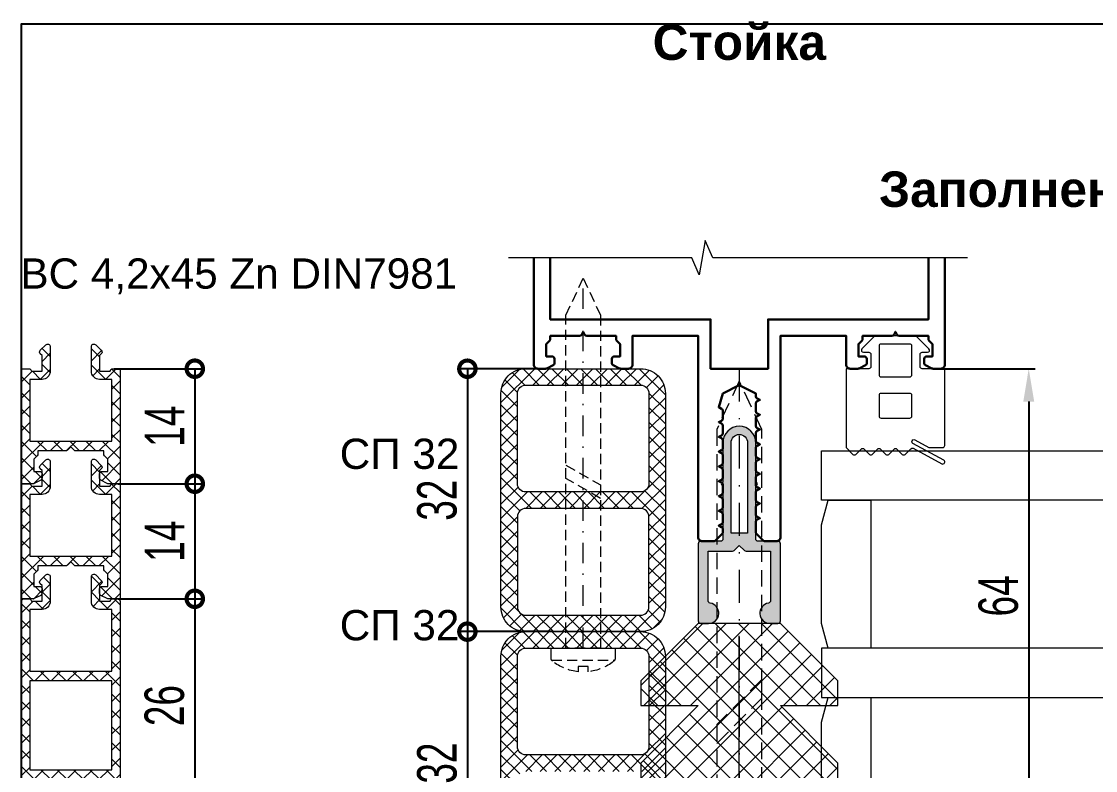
# Model space of a CAD drawing. Extents: x -37 to 8820, y -336 to 478.
# Drawn here: x 6320 to 6401.7, y 230.2 to 287.2 of the extents above; entities that cross this region are included whole.
import ezdxf

# ---------------------------------------------------------------- set-up
doc = ezdxf.new("R2010")
doc.units = 0
doc.header["$LTSCALE"] = 5
doc.linetypes.add('DASHDOT', pattern=[1, 0.5, -0.25, 0, -0.25])
doc.linetypes.add('HIDDEN', pattern=[0.375, 0.25, -0.125])
doc.layers.get('0').update_dxf_attribs({"linetype": 'CONTINUOUS', "lineweight": 30})
doc.layers.get('DEFPOINTS').update_dxf_attribs({"linetype": 'CONTINUOUS'})
for name, color, linetype, lineweight in [('1', 6, 'DASHDOT', 13), ('2', 3, 'HIDDEN', 13), ('Dimentions', 5, 'CONTINUOUS', 15), ('Glass', 5, 'CONTINUOUS', 20), ('Зигзаг', 1, 'CONTINUOUS', 15), ('Текстовый', 7, 'CONTINUOUS', 9), ('Уплотнители', 1, 'CONTINUOUS', 20), ('Штриховка', 1, 'CONTINUOUS', 5)]:
    doc.layers.add(name, color=color, linetype=linetype, lineweight=lineweight)
doc.layers.add('Скрытые', color=14, linetype='CONTINUOUS', plot=False)
doc.styles.add('3', font='RUSS.SHX', dxfattribs={"width": 0.7, "height": 3})
doc.styles.add('Каталожный', font='arial.ttf', dxfattribs={"height": 2.5})
doc.dimstyles.new('MX1_6', dxfattribs={"dimtxt": 3, "dimasz": 2.5, "dimexe": 0.5, "dimexo": 0, "dimgap": 0.8, "dimtad": 1, "dimlfac": 1.6, "dimdsep": 46, "dimtxsty": '3', "dimcen": 0, "dimclrd": 256, "dimclre": 256, "dimclrt": 256, "dimaunit": 1, "dimadec": 0, "dimazin": 0, "dimtfac": 1, "dimtmove": 0, "dimatfit": 1, "dimfxl": 1, "dimtvp": 1, "dimtolj": 1, "dimtzin": 0, "dimarcsym": 0})

# ---------------------------------------------------------------- blocks, each defined once
blk = doc.blocks.new('_DotSmall')
at = {"color": 0, "linetype": 'ByBlock', "const_width": 0.5}
blk.add_lwpolyline([(-0.0625, 0, 1), (0.0625, 0, 1)], format="xyb", close=True, dxfattribs=at)
blk = doc.blocks.new('*D143')
at = {"layer": 'DEFPOINTS', "color": 0, "linetype": 'Continuous', "transparency": 16777216}
for p in [(6360.202, 260.774), (6353.907, 240.777), (6360.297, 240.777)]:
    blk.add_point(p, dxfattribs=at)
at = {"layer": 'Dimentions', "linetype": 'Continuous', "lineweight": -2, "transparency": 16777216}
for p, q in [((6360.202, 260.774), (6353.407, 260.774)), ((6353.907, 260.774), (6353.907, 240.777)), ((6360.297, 240.777), (6353.407, 240.777))]:
    blk.add_line(p, q, dxfattribs=at)
at = {"layer": 'Dimentions', "linetype": 'Continuous', "lineweight": -2, "transparency": 16777216, "xscale": 2.5, "yscale": 2.5, "zscale": 2.5}
for p, rotation in [((6353.907, 260.774), 90), ((6353.907, 240.777), 270)]:
    blk.add_blockref('_DotSmall', p, dxfattribs=dict(at, rotation=rotation))
at = {"layer": 'Dimentions', "linetype": 'Continuous', "transparency": 16777216, "insert": (6351.607, 250.776), "char_height": 3, "attachment_point": 5, "rotation": 90, "style": '3'}
blk.add_mtext('\\A1;32', dxfattribs=at)
blk = doc.blocks.new('*D1030')
at = {"layer": 'DEFPOINTS', "color": 0, "transparency": 16777216}
for p in [(6389.609, 260.777), (6392.626, 220.777), (6396.595, 220.777)]:
    blk.add_point(p, dxfattribs=at)
at = {"layer": 'Dimentions', "lineweight": -2, "transparency": 16777216}
for p, q in [((6389.609, 260.777), (6397.095, 260.777)), ((6396.595, 258.277), (6396.595, 223.277)), ((6392.626, 220.777), (6397.095, 220.777))]:
    blk.add_line(p, q, dxfattribs=at)
at = {"layer": 'Dimentions', "transparency": 16777216}
for points in [[(6396.179, 258.277), (6397.012, 258.277), (6396.595, 260.777)], [(6396.179, 223.277), (6397.012, 223.277), (6396.595, 220.777)]]:
    blk.add_solid(points, dxfattribs=at)
at = {"layer": 'Dimentions', "transparency": 16777216, "insert": (6394.295, 243.496), "char_height": 3, "attachment_point": 5, "rotation": 90, "style": '3'}
blk.add_mtext('\\A1;64', dxfattribs=at)
blk = doc.blocks.new('*D1152')
at = {"layer": 'DEFPOINTS', "color": 0, "linetype": 'Continuous', "transparency": 16777216}
for p in [(6360.202, 240.777), (6353.907, 220.78), (6360.297, 220.78)]:
    blk.add_point(p, dxfattribs=at)
at = {"layer": 'Dimentions', "linetype": 'Continuous', "lineweight": -2, "transparency": 16777216}
for p, q in [((6360.202, 240.777), (6353.407, 240.777)), ((6353.907, 240.777), (6353.907, 220.78)), ((6360.297, 220.78), (6353.407, 220.78))]:
    blk.add_line(p, q, dxfattribs=at)
at = {"layer": 'Dimentions', "linetype": 'Continuous', "lineweight": -2, "transparency": 16777216, "xscale": 2.5, "yscale": 2.5, "zscale": 2.5}
for p, rotation in [((6353.907, 240.777), 90), ((6353.907, 220.78), 270)]:
    blk.add_blockref('_DotSmall', p, dxfattribs=dict(at, rotation=rotation))
at = {"layer": 'Dimentions', "linetype": 'Continuous', "transparency": 16777216, "insert": (6351.607, 230.778), "char_height": 3, "attachment_point": 5, "rotation": 90, "style": '3'}
blk.add_mtext('\\A1;32', dxfattribs=at)
blk = doc.blocks.new('*U61')
at = {"layer": '1'}
blk.add_line((0, 0), (0, -45), dxfattribs=at)
at = {"layer": '2'}
blk.add_line((-3.84, 1.45), (3.84, 1.45), dxfattribs=at)
blk.add_lwpolyline([(-0.6, 2.87, 0.143497), (-3.71, 1.61, 0.228881), (-3.9, 1.21), (-3.9, 0), (3.9, 0), (3.9, 1.21, 0.228881), (3.71, 1.61, 0.143497), (0.6, 2.87), (0.6, 2.24), (-0.6, 2.24)], format="xyb", close=True, dxfattribs=at)
for points in [[(-2.1, 0), (-2.1, -40.5), (0, -45), (2.1, -40.5), (2.1, 0)], [(2.1, -18.22), (-2.1, -20.65), (-2.1, -22.28), (2.1, -19.85)]]:
    blk.add_lwpolyline(points, close=True, dxfattribs=at)
blk = doc.blocks.new('*D223')
at = {"layer": 'DEFPOINTS', "color": 0, "linetype": 'Continuous', "transparency": 16777216}
for p in [(6327.052, 260.777), (6327.344, 252.027), (6333.18, 252.027)]:
    blk.add_point(p, dxfattribs=at)
at = {"layer": 'Dimentions', "linetype": 'Continuous', "lineweight": -2, "transparency": 16777216}
for p, q in [((6327.052, 260.777), (6333.68, 260.777)), ((6333.18, 260.777), (6333.18, 252.027)), ((6327.344, 252.027), (6333.68, 252.027))]:
    blk.add_line(p, q, dxfattribs=at)
at = {"layer": 'Dimentions', "linetype": 'Continuous', "lineweight": -2, "transparency": 16777216, "xscale": 2.5, "yscale": 2.5, "zscale": 2.5}
for p, rotation in [((6333.18, 260.777), 90), ((6333.18, 252.027), 270)]:
    blk.add_blockref('_DotSmall', p, dxfattribs=dict(at, rotation=rotation))
at = {"layer": 'Dimentions', "linetype": 'Continuous', "transparency": 16777216, "insert": (6330.88, 256.402), "char_height": 3, "attachment_point": 5, "rotation": 90, "style": '3'}
blk.add_mtext('\\A1;14', dxfattribs=at)
blk = doc.blocks.new('*D224')
at = {"layer": 'DEFPOINTS', "color": 0, "linetype": 'Continuous', "transparency": 16777216}
for p in [(6327.344, 252.027), (6327.344, 243.277), (6333.18, 243.277)]:
    blk.add_point(p, dxfattribs=at)
at = {"layer": 'Dimentions', "linetype": 'Continuous', "lineweight": -2, "transparency": 16777216}
for p, q in [((6327.344, 252.027), (6333.68, 252.027)), ((6333.18, 252.027), (6333.18, 243.277)), ((6327.344, 243.277), (6333.68, 243.277))]:
    blk.add_line(p, q, dxfattribs=at)
at = {"layer": 'Dimentions', "linetype": 'Continuous', "lineweight": -2, "transparency": 16777216, "xscale": 2.5, "yscale": 2.5, "zscale": 2.5}
for p, rotation in [((6333.18, 252.027), 90), ((6333.18, 243.277), 270)]:
    blk.add_blockref('_DotSmall', p, dxfattribs=dict(at, rotation=rotation))
at = {"layer": 'Dimentions', "linetype": 'Continuous', "transparency": 16777216, "insert": (6330.88, 247.652), "char_height": 3, "attachment_point": 5, "rotation": 90, "style": '3'}
blk.add_mtext('\\A1;14', dxfattribs=at)
blk = doc.blocks.new('*D225')
at = {"layer": 'DEFPOINTS', "color": 0, "linetype": 'Continuous', "transparency": 16777216}
for p in [(6327.344, 243.277), (6326.985, 227.027), (6333.18, 227.027)]:
    blk.add_point(p, dxfattribs=at)
at = {"layer": 'Dimentions', "linetype": 'Continuous', "lineweight": -2, "transparency": 16777216}
for p, q in [((6327.344, 243.277), (6333.68, 243.277)), ((6333.18, 243.277), (6333.18, 227.027)), ((6326.985, 227.027), (6333.68, 227.027))]:
    blk.add_line(p, q, dxfattribs=at)
at = {"layer": 'Dimentions', "linetype": 'Continuous', "lineweight": -2, "transparency": 16777216, "xscale": 2.5, "yscale": 2.5, "zscale": 2.5}
for p, rotation in [((6333.18, 243.277), 90), ((6333.18, 227.027), 270)]:
    blk.add_blockref('_DotSmall', p, dxfattribs=dict(at, rotation=rotation))
at = {"layer": 'Dimentions', "linetype": 'Continuous', "transparency": 16777216, "insert": (6330.88, 235.152), "char_height": 3, "attachment_point": 5, "rotation": 90, "style": '3'}
blk.add_mtext('\\A1;26', dxfattribs=at)

msp = doc.modelspace()

# ---------------------------------------------------------------- hatches: boundary and pattern name
at = {"layer": 'Штриховка', "lineweight": 5}
h = msp.add_hatch(dxfattribs=at)
h.set_pattern_fill('ANSI37', color=256, scale=7, style=0)
h.set_pattern_definition([(45, (8717.1208, 7392.562), (-0.61871843, 0.61871843), []), (135, (8717.1208, 7392.562), (-0.61871843, -0.61871843), [])])
edge = h.paths.add_edge_path()
edge.add_line((6323.75, 254.8396), (6323.4924, 254.582))
edge.add_arc((6323.3598, 254.7146), 0.1875, 270, 315, ccw=False)
edge.add_line((6323.3598, 254.5271), (6321.25, 254.5271))
edge.add_line((6321.25, 254.5271), (6321.25, 254.2922))
edge.add_arc((6321.0625, 254.2922), 0.1875, -45, 0, ccw=False)
edge.add_line((6321.1951, 254.1596), (6320.9375, 253.9021))
edge.add_line((6320.9375, 253.9021), (6320.9375, 252.9646))
edge.add_line((6320.9375, 252.9646), (6321.375, 252.9646))
edge.add_arc((6321.375, 252.7771), 0.1875, 0, 90, ccw=False)
edge.add_line((6321.5625, 252.7771), (6321.5625, 252.4554))
edge.add_arc((6321.375, 252.4554), 0.1875, 296.565051, 360, ccw=False)
edge.add_line((6321.4589, 252.2877), (6320.9771, 252.0469))
edge.add_arc((6320.8932, 252.2146), 0.1875, 270, 296.565051, ccw=False)
edge.add_line((6320.8932, 252.0271), (6320, 252.0271))
edge.add_line((6320, 252.0271), (6320, 260.7771))
edge.add_line((6320, 260.7771), (6320.5625, 260.7771))
edge.add_arc((6320.5625, 260.5896), 0.1875, 0, 90, ccw=False)
edge.add_line((6320.75, 260.5896), (6321.5625, 260.5896))
edge.add_line((6321.5625, 260.5896), (6321.5625, 261.7771))
edge.add_line((6321.5625, 261.7771), (6321.4299, 261.9096))
edge.add_arc((6321.5625, 262.0422), 0.1875, 135, 225, ccw=False)
edge.add_line((6321.4299, 262.1748), (6321.8491, 262.594))
edge.add_arc((6321.9893, 262.4538), 0.1982, 0, 135, ccw=False)
edge.add_line((6322.1875, 262.4538), (6322.1875, 260.5896))
edge.add_arc((6321.5625, 260.5896), 0.625, -90, 0, ccw=False)
edge.add_line((6321.5625, 259.9646), (6320.625, 259.9646))
edge.add_line((6320.625, 259.9646), (6320.625, 255.2771))
edge.add_line((6320.625, 255.2771), (6326.875, 255.2771))
edge.add_line((6326.875, 255.2771), (6326.875, 259.9646))
edge.add_line((6326.875, 259.9646), (6325.9375, 259.9646))
edge.add_arc((6325.9375, 260.5896), 0.625, 180, 270, ccw=False)
edge.add_line((6325.3125, 260.5896), (6325.3125, 262.4538))
edge.add_arc((6325.5107, 262.4538), 0.1982, 45, 180, ccw=False)
edge.add_line((6325.6509, 262.594), (6326.0701, 262.1748))
edge.add_arc((6325.9375, 262.0422), 0.1875, -45, 45, ccw=False)
edge.add_line((6326.0701, 261.9096), (6325.9375, 261.7771))
edge.add_line((6325.9375, 261.7771), (6325.9375, 260.5896))
edge.add_line((6325.9375, 260.5896), (6326.75, 260.5896))
edge.add_arc((6326.9375, 260.5896), 0.1875, 90, 180, ccw=False)
edge.add_line((6326.9375, 260.7771), (6327.5, 260.7771))
edge.add_line((6327.5, 260.7771), (6327.5, 252.0271))
edge.add_line((6327.5, 252.0271), (6326.6068, 252.0271))
edge.add_arc((6326.6068, 252.2146), 0.1875, 243.434949, 270, ccw=False)
edge.add_line((6326.5229, 252.0469), (6326.0411, 252.2877))
edge.add_arc((6326.125, 252.4554), 0.1875, 180, 243.434949, ccw=False)
edge.add_line((6325.9375, 252.4554), (6325.9375, 252.7771))
edge.add_arc((6326.125, 252.7771), 0.1875, 90, 180, ccw=False)
edge.add_line((6326.125, 252.9646), (6326.5625, 252.9646))
edge.add_line((6326.5625, 252.9646), (6326.5625, 253.9021))
edge.add_line((6326.5625, 253.9021), (6326.3049, 254.1596))
edge.add_arc((6326.4375, 254.2922), 0.1875, 180, 225, ccw=False)
edge.add_line((6326.25, 254.2922), (6326.25, 254.5271))
edge.add_line((6326.25, 254.5271), (6324.1402, 254.5271))
edge.add_arc((6324.1402, 254.7146), 0.1875, 225, 270, ccw=False)
edge.add_line((6324.0076, 254.582), (6323.75, 254.8396))
at = {"layer": 'Штриховка'}
h = msp.add_hatch(dxfattribs=at)
h.set_pattern_fill('NET', color=256, scale=6.25, angle=135, style=0)
h.set_pattern_definition([(135, (3951.652, -3614.9499), (-0.55242717, -0.55242717), []), (225, (3951.652, -3614.9499), (0.55242717, -0.55242717), [])])
edge = h.paths.add_edge_path()
edge.add_line((6356.4615, 242.6521), (6356.4615, 258.9021))
edge.add_arc((6358.3365, 258.9021), 1.875, 90, 180, ccw=False)
edge.add_line((6358.3365, 260.7771), (6367.0865, 260.7771))
edge.add_arc((6367.0865, 258.9021), 1.875, 0, 90, ccw=False)
edge.add_line((6368.9615, 258.9021), (6368.9615, 242.6521))
edge.add_arc((6367.0865, 242.6521), 1.875, 270, 360, ccw=False)
edge.add_line((6367.0865, 240.7771), (6358.3365, 240.7771))
edge.add_arc((6358.3365, 242.6521), 1.875, 180, 270, ccw=False)
edge = h.paths.add_edge_path(flags=16)
edge.add_line((6358.3365, 242.0271), (6367.0865, 242.0271))
edge.add_arc((6367.0865, 242.6521), 0.625, 270, 360)
edge.add_line((6367.7115, 242.6521), (6367.7115, 249.5271))
edge.add_arc((6367.0865, 249.5271), 0.625, 360, 450)
edge.add_line((6367.0865, 250.1521), (6358.3365, 250.1521))
edge.add_arc((6358.3365, 249.5271), 0.625, 90, 180)
edge.add_line((6357.7115, 249.5271), (6357.7115, 242.6521))
edge.add_arc((6358.3365, 242.6521), 0.625, 180, 270)
edge = h.paths.add_edge_path(flags=16)
edge.add_line((6357.7115, 252.0271), (6357.7115, 258.9021))
edge.add_arc((6358.3365, 258.9021), 0.625, 90, 180, ccw=False)
edge.add_line((6358.3365, 259.5271), (6367.0865, 259.5271))
edge.add_arc((6367.0865, 258.9021), 0.625, 0, 90, ccw=False)
edge.add_line((6367.7115, 258.9021), (6367.7115, 252.0271))
edge.add_arc((6367.0865, 252.0271), 0.625, 270, 360, ccw=False)
edge.add_line((6367.0865, 251.4021), (6358.3365, 251.4021))
edge.add_arc((6358.3365, 252.0271), 0.625, 180, 270, ccw=False)
h = msp.add_hatch(color=256, dxfattribs=at)
edge = h.paths.add_edge_path(flags=16)
edge.add_line((6373.9615, 248.2771), (6373.9615, 255.1521))
edge.add_arc((6374.5865, 255.1521), 0.625, 0, 180, ccw=False)
edge.add_line((6375.2115, 255.1521), (6375.2115, 248.2771))
edge.add_line((6375.2115, 248.2771), (6373.9615, 248.2771))
edge = h.paths.add_edge_path()
edge.add_arc((6376.9303, 242.1833), 0.7813, 99.281799, 270)
edge.add_line((6376.9303, 241.4021), (6377.524, 241.4021))
edge.add_arc((6377.524, 241.5896), 0.1875, 270, 360)
edge.add_line((6377.7115, 241.5896), (6377.7115, 247.4646))
edge.add_arc((6377.524, 247.4646), 0.1875, 0, 90)
edge.add_line((6377.524, 247.6521), (6376.024, 247.6521))
edge.add_arc((6376.024, 247.8396), 0.1875, 180, 270, ccw=False)
edge.add_line((6375.8365, 247.8396), (6375.8365, 251.9021))
edge.add_arc((6375.8365, 252.0271), 0.125, 270, 450)
edge.add_line((6375.8365, 252.1521), (6375.8365, 255.1521))
edge.add_arc((6374.5865, 255.1521), 1.25, 0, 180)
edge.add_line((6373.3365, 255.1521), (6373.3365, 252.1521))
edge.add_arc((6373.3365, 252.0271), 0.125, 90, 270)
edge.add_line((6373.3365, 251.9021), (6373.3365, 247.8396))
edge.add_arc((6373.149, 247.8396), 0.1875, 270, 360, ccw=False)
edge.add_line((6373.149, 247.6521), (6371.649, 247.6521))
edge.add_arc((6371.649, 247.4646), 0.1875, 90, 180)
edge.add_line((6371.4615, 247.4646), (6371.4615, 241.5896))
edge.add_arc((6371.649, 241.5896), 0.1875, 180, 270)
edge.add_line((6371.649, 241.4021), (6372.2428, 241.4021))
edge.add_arc((6372.2428, 242.1833), 0.7812, 270, 440.718201)
edge.add_arc((6372.399, 243.1394), 0.1875, 180, 260.718201, ccw=False)
edge.add_line((6372.2115, 243.1394), (6372.2115, 246.9021))
edge.add_line((6372.2115, 246.9021), (6374.0714, 246.9021))
edge.add_arc((6374.0714, 247.0896), 0.1875, 270, 315)
edge.add_line((6374.204, 246.957), (6374.5865, 247.3396))
edge.add_line((6374.5865, 247.3396), (6374.9691, 246.957))
edge.add_arc((6375.1017, 247.0896), 0.1875, 225, 270)
edge.add_line((6375.1017, 246.9021), (6376.9615, 246.9021))
edge.add_line((6376.9615, 246.9021), (6376.9615, 243.1394))
edge.add_arc((6376.774, 243.1394), 0.1875, 279.281799, 360, ccw=False)
at = {"layer": 'Штриховка', "lineweight": 5}
h = msp.add_hatch(dxfattribs=at)
h.set_pattern_fill('ANSI37', color=256, scale=7, style=0)
h.set_pattern_definition([(45, (8717.1208, 7383.812), (-0.61871843, 0.61871843), []), (135, (8717.1208, 7383.812), (-0.61871843, -0.61871843), [])])
edge = h.paths.add_edge_path()
edge.add_line((6323.75, 246.0896), (6323.4924, 245.832))
edge.add_arc((6323.3598, 245.9646), 0.1875, 270, 315, ccw=False)
edge.add_line((6323.3598, 245.7771), (6321.25, 245.7771))
edge.add_line((6321.25, 245.7771), (6321.25, 245.5422))
edge.add_arc((6321.0625, 245.5422), 0.1875, -45, 0, ccw=False)
edge.add_line((6321.1951, 245.4096), (6320.9375, 245.1521))
edge.add_line((6320.9375, 245.1521), (6320.9375, 244.2146))
edge.add_line((6320.9375, 244.2146), (6321.375, 244.2146))
edge.add_arc((6321.375, 244.0271), 0.1875, 0, 90, ccw=False)
edge.add_line((6321.5625, 244.0271), (6321.5625, 243.7054))
edge.add_arc((6321.375, 243.7054), 0.1875, 296.565051, 360, ccw=False)
edge.add_line((6321.4589, 243.5377), (6320.9771, 243.2969))
edge.add_arc((6320.8932, 243.4646), 0.1875, 270, 296.565051, ccw=False)
edge.add_line((6320.8932, 243.2771), (6320, 243.2771))
edge.add_line((6320, 243.2771), (6320, 252.0271))
edge.add_line((6320, 252.0271), (6320.5625, 252.0271))
edge.add_arc((6320.5625, 251.8396), 0.1875, 0, 90, ccw=False)
edge.add_line((6320.75, 251.8396), (6321.5625, 251.8396))
edge.add_line((6321.5625, 251.8396), (6321.5625, 253.0271))
edge.add_line((6321.5625, 253.0271), (6321.4299, 253.1596))
edge.add_arc((6321.5625, 253.2922), 0.1875, 135, 225, ccw=False)
edge.add_line((6321.4299, 253.4248), (6321.8491, 253.844))
edge.add_arc((6321.9893, 253.7038), 0.1982, 0, 135, ccw=False)
edge.add_line((6322.1875, 253.7038), (6322.1875, 251.8396))
edge.add_arc((6321.5625, 251.8396), 0.625, -90, 0, ccw=False)
edge.add_line((6321.5625, 251.2146), (6320.625, 251.2146))
edge.add_line((6320.625, 251.2146), (6320.625, 246.5271))
edge.add_line((6320.625, 246.5271), (6326.875, 246.5271))
edge.add_line((6326.875, 246.5271), (6326.875, 251.2146))
edge.add_line((6326.875, 251.2146), (6325.9375, 251.2146))
edge.add_arc((6325.9375, 251.8396), 0.625, 180, 270, ccw=False)
edge.add_line((6325.3125, 251.8396), (6325.3125, 253.7038))
edge.add_arc((6325.5107, 253.7038), 0.1982, 45, 180, ccw=False)
edge.add_line((6325.6509, 253.844), (6326.0701, 253.4248))
edge.add_arc((6325.9375, 253.2922), 0.1875, -45, 45, ccw=False)
edge.add_line((6326.0701, 253.1596), (6325.9375, 253.0271))
edge.add_line((6325.9375, 253.0271), (6325.9375, 251.8396))
edge.add_line((6325.9375, 251.8396), (6326.75, 251.8396))
edge.add_arc((6326.9375, 251.8396), 0.1875, 90, 180, ccw=False)
edge.add_line((6326.9375, 252.0271), (6327.5, 252.0271))
edge.add_line((6327.5, 252.0271), (6327.5, 243.2771))
edge.add_line((6327.5, 243.2771), (6326.6068, 243.2771))
edge.add_arc((6326.6068, 243.4646), 0.1875, 243.434949, 270, ccw=False)
edge.add_line((6326.5229, 243.2969), (6326.0411, 243.5377))
edge.add_arc((6326.125, 243.7054), 0.1875, 180, 243.434949, ccw=False)
edge.add_line((6325.9375, 243.7054), (6325.9375, 244.0271))
edge.add_arc((6326.125, 244.0271), 0.1875, 90, 180, ccw=False)
edge.add_line((6326.125, 244.2146), (6326.5625, 244.2146))
edge.add_line((6326.5625, 244.2146), (6326.5625, 245.1521))
edge.add_line((6326.5625, 245.1521), (6326.3049, 245.4096))
edge.add_arc((6326.4375, 245.5422), 0.1875, 180, 225, ccw=False)
edge.add_line((6326.25, 245.5422), (6326.25, 245.7771))
edge.add_line((6326.25, 245.7771), (6324.1402, 245.7771))
edge.add_arc((6324.1402, 245.9646), 0.1875, 225, 270, ccw=False)
edge.add_line((6324.0076, 245.832), (6323.75, 246.0896))
h = msp.add_hatch(dxfattribs=at)
h.set_pattern_fill('ANSI37', color=256, scale=7, style=0)
h.set_pattern_definition([(45, (8694.3683, 7367.094), (-0.61871843, 0.61871843), []), (135, (8694.3683, 7367.094), (-0.61871843, -0.61871843), [])])
h.paths.add_polyline_path([(6326.875, 237.0271), (6320.625, 237.0271), (6320.625, 230.2771), (6326.875, 230.2771)], flags=16)
edge = h.paths.add_edge_path()
edge.add_line((6326.875, 237.7771), (6326.875, 242.4646))
edge.add_line((6326.875, 242.4646), (6325.9375, 242.4646))
edge.add_arc((6325.9375, 243.0896), 0.625, 180, 270, ccw=False)
edge.add_line((6325.3125, 243.0896), (6325.3125, 244.9538))
edge.add_arc((6325.5107, 244.9538), 0.1982, 45, 180, ccw=False)
edge.add_line((6325.6509, 245.094), (6326.0701, 244.6748))
edge.add_arc((6325.9375, 244.5422), 0.1875, -45, 45, ccw=False)
edge.add_line((6326.0701, 244.4096), (6325.9375, 244.2771))
edge.add_line((6325.9375, 244.2771), (6325.9375, 243.0896))
edge.add_line((6325.9375, 243.0896), (6326.75, 243.0896))
edge.add_arc((6326.9375, 243.0896), 0.1875, 90, 180, ccw=False)
edge.add_line((6326.9375, 243.2771), (6327.3125, 243.2771))
edge.add_arc((6327.3125, 243.0896), 0.1875, 0, 90, ccw=False)
edge.add_line((6327.5, 243.0896), (6327.5, 227.3396))
edge.add_arc((6327.1875, 227.3396), 0.3125, -90, 0, ccw=False)
edge.add_line((6327.1875, 227.0271), (6326.6068, 227.0271))
edge.add_arc((6326.6068, 227.2146), 0.1875, 243.434949, 270, ccw=False)
edge.add_line((6326.5229, 227.0469), (6326.0411, 227.2877))
edge.add_arc((6326.125, 227.4554), 0.1875, 180, 243.434949, ccw=False)
edge.add_line((6325.9375, 227.4554), (6325.9375, 227.7771))
edge.add_arc((6326.125, 227.7771), 0.1875, 90, 180, ccw=False)
edge.add_line((6326.125, 227.9646), (6326.5625, 227.9646))
edge.add_line((6326.5625, 227.9646), (6326.5625, 228.9021))
edge.add_line((6326.5625, 228.9021), (6326.3049, 229.1596))
edge.add_arc((6326.4375, 229.2922), 0.1875, 180, 225, ccw=False)
edge.add_line((6326.25, 229.2922), (6326.25, 229.5271))
edge.add_line((6326.25, 229.5271), (6324.1402, 229.5271))
edge.add_arc((6324.1402, 229.7146), 0.1875, 225, 270, ccw=False)
edge.add_line((6324.0076, 229.582), (6323.75, 229.8396))
edge.add_line((6323.75, 229.8396), (6323.4924, 229.582))
edge.add_arc((6323.3598, 229.7146), 0.1875, 270, 315, ccw=False)
edge.add_line((6323.3598, 229.5271), (6321.25, 229.5271))
edge.add_line((6321.25, 229.5271), (6321.25, 229.2922))
edge.add_arc((6321.0625, 229.2922), 0.1875, -45, 0, ccw=False)
edge.add_line((6321.1951, 229.1596), (6320.9375, 228.9021))
edge.add_line((6320.9375, 228.9021), (6320.9375, 227.9646))
edge.add_line((6320.9375, 227.9646), (6321.375, 227.9646))
edge.add_arc((6321.375, 227.7771), 0.1875, 0, 90, ccw=False)
edge.add_line((6321.5625, 227.7771), (6321.5625, 227.4554))
edge.add_arc((6321.375, 227.4554), 0.1875, -63.434949, 0, ccw=False)
edge.add_line((6321.4589, 227.2877), (6320.9771, 227.0469))
edge.add_arc((6320.8932, 227.2146), 0.1875, 270, 296.565051, ccw=False)
edge.add_line((6320.8932, 227.0271), (6320.3125, 227.0271))
edge.add_arc((6320.3125, 227.3396), 0.3125, 180, 270, ccw=False)
edge.add_line((6320, 227.3396), (6320, 243.0896))
edge.add_arc((6320.1875, 243.0896), 0.1875, 90, 180, ccw=False)
edge.add_line((6320.1875, 243.2771), (6320.5625, 243.2771))
edge.add_arc((6320.5625, 243.0896), 0.1875, 0, 90, ccw=False)
edge.add_line((6320.75, 243.0896), (6321.5625, 243.0896))
edge.add_line((6321.5625, 243.0896), (6321.5625, 244.2771))
edge.add_line((6321.5625, 244.2771), (6321.4299, 244.4096))
edge.add_arc((6321.5625, 244.5422), 0.1875, 135, 225, ccw=False)
edge.add_line((6321.4299, 244.6748), (6321.8491, 245.094))
edge.add_arc((6321.9893, 244.9538), 0.1982, 0, 135, ccw=False)
edge.add_line((6322.1875, 244.9538), (6322.1875, 243.0896))
edge.add_arc((6321.5625, 243.0896), 0.625, -90, 0, ccw=False)
edge.add_line((6321.5625, 242.4646), (6320.625, 242.4646))
edge.add_line((6320.625, 242.4646), (6320.625, 237.7771))
edge.add_line((6320.625, 237.7771), (6326.875, 237.7771))
h = msp.add_hatch(dxfattribs=at)
h.set_pattern_fill('NET', color=256, scale=10, angle=45, style=0)
h.set_pattern_definition([(45, (1298.7875, 2928.8777), (-0.88388348, 0.88388348), []), (135, (1298.7875, 2928.8777), (-0.88388348, -0.88388348), [])])
h.paths.add_polyline_path([(6376.4615, 216.4049), (6382.0865, 216.4049), (6382.0865, 218.2799), (6377.7115, 222.6549), (6382.0865, 222.6549), (6382.0865, 224.5299), (6377.7115, 228.9049), (6382.0865, 228.9049), (6382.0865, 230.7799), (6377.7115, 235.1549), (6382.0865, 235.1549), (6382.0865, 237.0299), (6377.7115, 241.4049), (6371.4615, 241.4049), (6367.0865, 237.0299), (6367.0865, 235.1549), (6371.4615, 235.1549), (6367.0865, 230.7799), (6367.0865, 228.9049), (6371.4615, 228.9049), (6367.0865, 224.5299), (6367.0865, 222.6549), (6371.4615, 222.6549), (6367.0865, 218.2799), (6367.0865, 216.4049), (6372.7115, 216.4049), (6374.5865, 218.2799)])
at = {"layer": 'Штриховка'}
h = msp.add_hatch(dxfattribs=at)
h.set_pattern_fill('NET', color=256, scale=6.25, angle=135, style=0)
h.set_pattern_definition([(135, (3951.652, -3634.9499), (-0.55242717, -0.55242717), []), (225, (3951.652, -3634.9499), (0.55242717, -0.55242717), [])])
edge = h.paths.add_edge_path()
edge.add_line((6356.4615, 222.6521), (6356.4615, 238.9021))
edge.add_arc((6358.3365, 238.9021), 1.875, 90, 180, ccw=False)
edge.add_line((6358.3365, 240.7771), (6367.0865, 240.7771))
edge.add_arc((6367.0865, 238.9021), 1.875, 0, 90, ccw=False)
edge.add_line((6368.9615, 238.9021), (6368.9615, 222.6521))
edge.add_arc((6367.0865, 222.6521), 1.875, 270, 360, ccw=False)
edge.add_line((6367.0865, 220.7771), (6358.3365, 220.7771))
edge.add_arc((6358.3365, 222.6521), 1.875, 180, 270, ccw=False)
edge = h.paths.add_edge_path(flags=16)
edge.add_line((6358.3365, 222.0271), (6367.0865, 222.0271))
edge.add_arc((6367.0865, 222.6521), 0.625, 270, 360)
edge.add_line((6367.7115, 222.6521), (6367.7115, 229.5271))
edge.add_arc((6367.0865, 229.5271), 0.625, 360, 450)
edge.add_line((6367.0865, 230.1521), (6358.3365, 230.1521))
edge.add_arc((6358.3365, 229.5271), 0.625, 90, 180)
edge.add_line((6357.7115, 229.5271), (6357.7115, 222.6521))
edge.add_arc((6358.3365, 222.6521), 0.625, 180, 270)
edge = h.paths.add_edge_path(flags=16)
edge.add_line((6357.7115, 232.0271), (6357.7115, 238.9021))
edge.add_arc((6358.3365, 238.9021), 0.625, 90, 180, ccw=False)
edge.add_line((6358.3365, 239.5271), (6367.0865, 239.5271))
edge.add_arc((6367.0865, 238.9021), 0.625, 0, 90, ccw=False)
edge.add_line((6367.7115, 238.9021), (6367.7115, 232.0271))
edge.add_arc((6367.0865, 232.0271), 0.625, 270, 360, ccw=False)
edge.add_line((6367.0865, 231.4021), (6358.3365, 231.4021))
edge.add_arc((6358.3365, 232.0271), 0.625, 180, 270, ccw=False)

# ---------------------------------------------------------------- linework, layer by layer
msp.add_lwpolyline([(6358.9615, 269.2042), (6358.9615, 261.0896, 0.4142136), (6359.274, 260.7771), (6359.8548, 260.7771, 0.1164338), (6359.9386, 260.7969), (6360.4204, 261.0377, 0.284079), (6360.524, 261.2054), (6360.524, 261.5271, 0.4142136), (6360.3365, 261.7146), (6359.899, 261.7146), (6359.899, 262.6521), (6360.1566, 262.9096, 0.1989124), (6360.2115, 263.0422), (6360.2115, 263.2771), (6362.4394, 263.2771, 0.284079), (6362.6071, 263.3807), (6362.7115, 263.5896), (6362.816, 263.3807, 0.284079), (6362.9837, 263.2771), (6365.2115, 263.2771), (6365.2115, 263.0422, 0.1989124), (6365.2665, 262.9096), (6365.524, 262.6521), (6365.524, 261.7146), (6365.0865, 261.7146, 0.4142136), (6364.899, 261.5271), (6364.899, 261.2054, 0.284079), (6365.0027, 261.0377), (6365.4845, 260.7969, 0.1164338), (6365.5683, 260.7771), (6366.149, 260.7771, 0.4142136), (6366.4615, 261.0896), (6366.4615, 263.2771), (6371.4615, 263.2771), (6371.4615, 247.9646, 0.4142136), (6371.774, 247.6521), (6372.6339, 247.6521, 0.1989124), (6372.7665, 247.707), (6373.2816, 248.2221, 0.1989124), (6373.3365, 248.3547), (6373.3365, 248.5674, 0.284079), (6373.2329, 248.7351), (6373.024, 248.8396), (6373.2329, 248.944, 0.284079), (6373.3365, 249.1117), (6373.3365, 249.6924, 0.284079), (6373.2329, 249.8601), (6373.024, 249.9646), (6373.2329, 250.069, 0.284079), (6373.3365, 250.2367), (6373.3365, 250.8174, 0.284079), (6373.2329, 250.9851), (6373.024, 251.0896), (6373.2329, 251.194, 0.284079), (6373.3365, 251.3617), (6373.3365, 251.9424, 0.284079), (6373.2329, 252.1101), (6373.024, 252.2146), (6373.2329, 252.319, 0.284079), (6373.3365, 252.4867), (6373.3365, 253.0674, 0.284079), (6373.2329, 253.2351), (6373.024, 253.3396), (6373.2329, 253.444, 0.284079), (6373.3365, 253.6117), (6373.3365, 254.1924, 0.284079), (6373.2329, 254.3601), (6373.024, 254.4646), (6373.2329, 254.569, 0.284079), (6373.3365, 254.7367), (6373.3365, 255.3174, 0.284079), (6373.2329, 255.4851), (6373.024, 255.5896), (6373.2329, 255.694, 0.284079), (6373.3365, 255.8617), (6373.3365, 256.4424, 0.284079), (6373.2329, 256.6101), (6373.024, 256.7146), (6373.2329, 256.819, 0.284079), (6373.3365, 256.9867), (6373.3365, 257.5674, 0.284079), (6373.2329, 257.7351), (6373.024, 257.8396), (6373.3365, 258.9021), (6374.5865, 259.5271), (6375.8365, 258.9021), (6375.8365, 258.6742, 0.284079), (6375.9402, 258.5065), (6376.149, 258.4021), (6375.9402, 258.2976, 0.284079), (6375.8365, 258.1299), (6375.8365, 257.5492, 0.284079), (6375.9402, 257.3815), (6376.149, 257.2771), (6375.9402, 257.1726, 0.284079), (6375.8365, 257.0049), (6375.8365, 256.4242, 0.284079), (6375.9402, 256.2565), (6376.149, 256.1521), (6375.9402, 256.0476, 0.284079), (6375.8365, 255.8799), (6375.8365, 255.2992, 0.284079), (6375.9402, 255.1315), (6376.149, 255.0271), (6375.9402, 254.9226, 0.284079), (6375.8365, 254.7549), (6375.8365, 254.1742, 0.284079), (6375.9402, 254.0065), (6376.149, 253.9021), (6375.9402, 253.7976, 0.284079), (6375.8365, 253.6299), (6375.8365, 253.0492, 0.284079), (6375.9402, 252.8815), (6376.149, 252.7771), (6375.9402, 252.6726, 0.284079), (6375.8365, 252.5049), (6375.8365, 251.9242, 0.284079), (6375.9402, 251.7565), (6376.149, 251.6521), (6375.9402, 251.5476, 0.284079), (6375.8365, 251.3799), (6375.8365, 250.7992, 0.284079), (6375.9402, 250.6315), (6376.149, 250.5271), (6375.9402, 250.4226, 0.284079), (6375.8365, 250.2549), (6375.8365, 249.6742, 0.284079), (6375.9402, 249.5065), (6376.149, 249.4021), (6375.9402, 249.2976, 0.284079), (6375.8365, 249.1299), (6375.8365, 248.3547, 0.1989124), (6375.8915, 248.2221), (6376.4066, 247.707, 0.1989124), (6376.5392, 247.6521), (6377.399, 247.6521, 0.4142136), (6377.7115, 247.9646), (6377.7115, 263.2771), (6382.7115, 263.2771), (6382.7115, 261.0896, 0.4142136), (6383.024, 260.7771), (6383.6048, 260.7771, 0.1164338), (6383.6886, 260.7969), (6384.1704, 261.0377, 0.284079), (6384.274, 261.2054), (6384.274, 261.5271, 0.4142136), (6384.0865, 261.7146), (6383.649, 261.7146), (6383.649, 262.6521), (6383.9066, 262.9096, 0.1989124), (6383.9615, 263.0422), (6383.9615, 263.2771), (6386.1894, 263.2771, 0.284079), (6386.3571, 263.3807), (6386.4615, 263.5896), (6386.566, 263.3807, 0.284079), (6386.7337, 263.2771), (6388.9615, 263.2771), (6388.9615, 263.0422, 0.1989124), (6389.0165, 262.9096), (6389.274, 262.6521), (6389.274, 261.7146), (6388.8365, 261.7146, 0.4142136), (6388.649, 261.5271), (6388.649, 261.2054, 0.284079), (6388.7527, 261.0377), (6389.2345, 260.7969, 0.1164338), (6389.3183, 260.7771), (6389.899, 260.7771, 0.4142136), (6390.2115, 261.0896), (6390.2115, 269.2042)], format="xyb")
msp.add_lwpolyline([(6360.2115, 269.2042), (6360.2115, 264.5271), (6372.399, 264.5271), (6372.399, 260.7771), (6376.774, 260.7771), (6376.774, 264.5271), (6388.9615, 264.5271), (6388.9615, 269.2042)])
at = {"layer": '1'}
msp.add_line((6374.5865, 260.7771), (6374.5865, 215.8422), dxfattribs=at)
at = {"layer": '2'}
for points in [[(6376.3053, 216.0896), (6376.3053, 256.1537), (6374.5865, 259.8396), (6372.8678, 256.1537), (6372.8678, 216.0896)], [(6372.8678, 232.2805), (6376.3053, 235.718), (6376.3053, 237.1503), (6372.8678, 233.7128)]]:
    msp.add_lwpolyline(points, close=True, dxfattribs=at)
at = {"layer": 'Glass'}
for points in [[(6422.0914, 250.7771), (6380.8365, 250.7771), (6380.8365, 254.5271), (6422.0914, 254.5271)], [(6381.339, 250.7771), (6384.5865, 250.7771), (6384.5865, 239.5271), (6381.339, 239.5271), (6380.8365, 241.4021), (6380.8365, 248.9021)], [(6422.0914, 239.5271), (6380.8365, 239.5271), (6380.8365, 235.7771), (6422.0914, 235.7771)], [(6381.339, 235.7771), (6384.5865, 235.7771), (6384.5865, 224.5271), (6381.339, 224.5271), (6380.8365, 226.4021), (6380.8365, 233.9021)]]:
    msp.add_lwpolyline(points, close=True, dxfattribs=at)
at = {"layer": 'Зигзаг'}
msp.add_lwpolyline([(6391.9344, 269.2042), (6372.5621, 269.2042), (6371.9812, 270.5221), (6371.5456, 267.9094), (6370.9631, 269.2042), (6357.0394, 269.2042)], dxfattribs=at)
at = {"layer": 'Скрытые', "linetype": 'Continuous'}
msp.add_lwpolyline([(6320, 10), (6320, 287), (6485, 287), (6485, 10)], close=True, dxfattribs=at)
at = {"layer": 'Уплотнители'}
msp.add_line((6374.5865, 218.2799), (6374.5865, 240.4674), dxfattribs=at)
for points in [[(6387.9423, 255.3629), (6388.9874, 254.796, 0.1249127), (6389.0619, 254.7771), (6390.0553, 254.7771, 0.4142136), (6390.2115, 254.9333), (6390.2115, 260.7771), (6388.4928, 260.7771, -0.4142136), (6388.3365, 260.9333), (6388.3365, 261.8708, -0.4142136), (6388.4928, 262.0271), (6388.899, 262.0271, 0.6685867), (6389.0094, 262.2939), (6388.0698, 263.2314, 0.1986192), (6387.9594, 263.2771), (6384.9637, 263.2771, 0.1986192), (6384.8533, 263.2314), (6383.9137, 262.2939, 0.6685867), (6384.024, 262.0271), (6384.4303, 262.0271, -0.4142136), (6384.5865, 261.8708), (6384.5865, 260.9333, -0.4142136), (6384.4303, 260.7771), (6382.7115, 260.7771), (6382.7115, 254.8418, 0.1989124), (6382.7573, 254.7313), (6383.2261, 254.2626, 0.4142136), (6383.447, 254.2626), (6383.8511, 254.6666, -0.4142136), (6384.072, 254.6666), (6384.4761, 254.2626, 0.4142136), (6384.697, 254.2626), (6385.1011, 254.6666, -0.4142136), (6385.322, 254.6666), (6385.7261, 254.2626, 0.4142136), (6385.947, 254.2626), (6386.3511, 254.6666, -0.4142136), (6386.572, 254.6666), (6386.9761, 254.2626, 0.4142136), (6387.197, 254.2626), (6387.6291, 254.6946, -0.3320761), (6387.8141, 254.7214), (6389.9808, 253.546, 1), (6390.1298, 253.8207), (6387.7933, 255.0882, -1)], [(6387.5553, 262.6521), (6385.3678, 262.6521, 0.4142136), (6385.2115, 262.4958), (6385.2115, 260.3083, 0.4142136), (6385.3678, 260.1521), (6387.5553, 260.1521, 0.4142136), (6387.7115, 260.3083), (6387.7115, 262.4958, 0.4142136)], [(6356.4615, 242.6521), (6356.4615, 258.9021, -0.4142136), (6358.3365, 260.7771), (6367.0865, 260.7771, -0.4142136), (6368.9615, 258.9021), (6368.9615, 242.6521, -0.4142136), (6367.0865, 240.7771), (6358.3365, 240.7771, -0.4142136)], [(6357.7115, 252.0271), (6357.7115, 258.9021, -0.4142136), (6358.3365, 259.5271), (6367.0865, 259.5271, -0.4142136), (6367.7115, 258.9021), (6367.7115, 252.0271, -0.4142136), (6367.0865, 251.4021), (6358.3365, 251.4021, -0.4142136)], [(6387.5553, 258.9021), (6385.3678, 258.9021, 0.4142136), (6385.2115, 258.7458), (6385.2115, 257.1833, 0.4142136), (6385.3678, 257.0271), (6387.5553, 257.0271, 0.4142136), (6387.7115, 257.1833), (6387.7115, 258.7458, 0.4142136)], [(6376.8043, 242.9543, 0.9221128), (6376.9303, 241.4021), (6377.524, 241.4021, 0.4142136), (6377.7115, 241.5896), (6377.7115, 247.4646, 0.4142136), (6377.524, 247.6521), (6376.024, 247.6521, -0.4142136), (6375.8365, 247.8396), (6375.8365, 251.9021, 1), (6375.8365, 252.1521), (6375.8365, 255.1521, 1), (6373.3365, 255.1521), (6373.3365, 252.1521, 1), (6373.3365, 251.9021), (6373.3365, 247.8396, -0.4142136), (6373.149, 247.6521), (6371.649, 247.6521, 0.4142136), (6371.4615, 247.4646), (6371.4615, 241.5896, 0.4142136), (6371.649, 241.4021), (6372.2428, 241.4021, 0.9221128), (6372.3688, 242.9543, -0.3675232), (6372.2115, 243.1394), (6372.2115, 246.9021), (6374.0714, 246.9021, 0.1989124), (6374.204, 246.957), (6374.5865, 247.3396), (6374.9691, 246.957, 0.1989124), (6375.1017, 246.9021), (6376.9615, 246.9021), (6376.9615, 243.1394, -0.3675232)], [(6373.9615, 248.2771), (6373.9615, 255.1521, -1), (6375.2115, 255.1521), (6375.2115, 248.2771)], [(6358.3365, 242.0271), (6367.0865, 242.0271, 0.4142136), (6367.7115, 242.6521), (6367.7115, 249.5271, 0.4142136), (6367.0865, 250.1521), (6358.3365, 250.1521, 0.4142136), (6357.7115, 249.5271), (6357.7115, 242.6521, 0.4142136)], [(6356.4615, 222.6521), (6356.4615, 238.9021, -0.4142136), (6358.3365, 240.7771), (6367.0865, 240.7771, -0.4142136), (6368.9615, 238.9021), (6368.9615, 222.6521, -0.4142136), (6367.0865, 220.7771), (6358.3365, 220.7771, -0.4142136)], [(6357.7115, 232.0271), (6357.7115, 238.9021, -0.4142136), (6358.3365, 239.5271), (6367.0865, 239.5271, -0.4142136), (6367.7115, 238.9021), (6367.7115, 232.0271, -0.4142136), (6367.0865, 231.4021), (6358.3365, 231.4021, -0.4142136)]]:
    msp.add_lwpolyline(points, format="xyb", close=True, dxfattribs=at)
for points in [[(6323.75, 254.8396), (6323.4924, 254.582, -0.1989124), (6323.3598, 254.5271), (6321.25, 254.5271), (6321.25, 254.2922, -0.1989124), (6321.1951, 254.1596), (6320.9375, 253.9021), (6320.9375, 252.9646), (6321.375, 252.9646, -0.4142136), (6321.5625, 252.7771), (6321.5625, 252.4554, -0.284079), (6321.4589, 252.2877), (6320.9771, 252.0469, -0.1164338), (6320.8932, 252.0271), (6320, 252.0271), (6320, 260.7771), (6320.5625, 260.7771, -0.4142136), (6320.75, 260.5896), (6321.5625, 260.5896), (6321.5625, 261.7771), (6321.4299, 261.9096, -0.4142136), (6321.4299, 262.1748), (6321.8491, 262.594, -0.6681786), (6322.1875, 262.4538), (6322.1875, 260.5896, -0.4142136), (6321.5625, 259.9646), (6320.625, 259.9646), (6320.625, 255.2771), (6326.875, 255.2771), (6326.875, 259.9646), (6325.9375, 259.9646, -0.4142136), (6325.3125, 260.5896), (6325.3125, 262.4538, -0.6681786), (6325.6509, 262.594), (6326.0701, 262.1748, -0.4142136), (6326.0701, 261.9096), (6325.9375, 261.7771), (6325.9375, 260.5896), (6326.75, 260.5896, -0.4142136), (6326.9375, 260.7771), (6327.5, 260.7771), (6327.5, 252.0271), (6326.6068, 252.0271, -0.1164338), (6326.5229, 252.0469), (6326.0411, 252.2877, -0.284079), (6325.9375, 252.4554), (6325.9375, 252.7771, -0.4142136), (6326.125, 252.9646), (6326.5625, 252.9646), (6326.5625, 253.9021), (6326.3049, 254.1596, -0.1989124), (6326.25, 254.2922), (6326.25, 254.5271), (6324.1402, 254.5271, -0.1989124), (6324.0076, 254.582), (6323.75, 254.8396)], [(6323.75, 246.0896), (6323.4924, 245.832, -0.1989124), (6323.3598, 245.7771), (6321.25, 245.7771), (6321.25, 245.5422, -0.1989124), (6321.1951, 245.4096), (6320.9375, 245.1521), (6320.9375, 244.2146), (6321.375, 244.2146, -0.4142136), (6321.5625, 244.0271), (6321.5625, 243.7054, -0.284079), (6321.4589, 243.5377), (6320.9771, 243.2969, -0.1164338), (6320.8932, 243.2771), (6320, 243.2771), (6320, 252.0271), (6320.5625, 252.0271, -0.4142136), (6320.75, 251.8396), (6321.5625, 251.8396), (6321.5625, 253.0271), (6321.4299, 253.1596, -0.4142136), (6321.4299, 253.4248), (6321.8491, 253.844, -0.6681786), (6322.1875, 253.7038), (6322.1875, 251.8396, -0.4142136), (6321.5625, 251.2146), (6320.625, 251.2146), (6320.625, 246.5271), (6326.875, 246.5271), (6326.875, 251.2146), (6325.9375, 251.2146, -0.4142136), (6325.3125, 251.8396), (6325.3125, 253.7038, -0.6681786), (6325.6509, 253.844), (6326.0701, 253.4248, -0.4142136), (6326.0701, 253.1596), (6325.9375, 253.0271), (6325.9375, 251.8396), (6326.75, 251.8396, -0.4142136), (6326.9375, 252.0271), (6327.5, 252.0271), (6327.5, 243.2771), (6326.6068, 243.2771, -0.1164338), (6326.5229, 243.2969), (6326.0411, 243.5377, -0.284079), (6325.9375, 243.7054), (6325.9375, 244.0271, -0.4142136), (6326.125, 244.2146), (6326.5625, 244.2146), (6326.5625, 245.1521), (6326.3049, 245.4096, -0.1989124), (6326.25, 245.5422), (6326.25, 245.7771), (6324.1402, 245.7771, -0.1989124), (6324.0076, 245.832), (6323.75, 246.0896)], [(6320, 227.3396), (6320, 243.0896, -0.4142136), (6320.1875, 243.2771), (6320.5625, 243.2771, -0.4142136), (6320.75, 243.0896), (6321.5625, 243.0896), (6321.5625, 244.2771), (6321.4299, 244.4096, -0.4142136), (6321.4299, 244.6748), (6321.8491, 245.094, -0.6681786), (6322.1875, 244.9538), (6322.1875, 243.0896, -0.4142136), (6321.5625, 242.4646), (6320.625, 242.4646), (6320.625, 237.7771), (6326.875, 237.7771), (6326.875, 242.4646), (6325.9375, 242.4646, -0.4142136), (6325.3125, 243.0896), (6325.3125, 244.9538, -0.6681786), (6325.6509, 245.094), (6326.0701, 244.6748, -0.4142136), (6326.0701, 244.4096), (6325.9375, 244.2771), (6325.9375, 243.0896), (6326.75, 243.0896, -0.4142136), (6326.9375, 243.2771), (6327.3125, 243.2771, -0.4142136), (6327.5, 243.0896), (6327.5, 227.3396, -0.4142136)]]:
    msp.add_lwpolyline(points, format="xyb", dxfattribs=at)
msp.add_lwpolyline([(6382.0865, 228.9049), (6382.0865, 230.7799), (6377.7115, 235.1549), (6382.0865, 235.1549), (6382.0865, 237.0299), (6377.7115, 241.4049), (6371.4615, 241.4049), (6367.0865, 237.0299), (6367.0865, 235.1549), (6371.4615, 235.1549), (6367.0865, 230.7799), (6367.0865, 228.9049)], dxfattribs=at)
msp.add_lwpolyline([(6326.875, 237.0271), (6320.625, 237.0271), (6320.625, 230.2771), (6326.875, 230.2771)], close=True, dxfattribs=at)

# ---------------------------------------------------------------- block references
at = {"xscale": -0.625, "yscale": 0.625, "zscale": 0.625, "rotation": 180}
msp.add_blockref('*U61', (6362.7115, 239.5271), dxfattribs=at)

# ---------------------------------------------------------------- texts
at = {"layer": 'Текстовый', "linetype": 'Continuous', "char_height": 2.7, "attachment_point": 1, "style": 'Каталожный'}
for s, insert, width in [('\\pxqc;{\\fArial|b1|i0|c204|p34;Стойка}', (6358.9615, 286.9674), 31.25), ('{\\fArial|b1|i0|c204|p34;Заполнение 54 мм}', (6385.2112, 275.783), 42.664921)]:
    msp.add_mtext(s, dxfattribs=dict(at, insert=insert, width=width))
at = {"layer": 'Текстовый', "linetype": 'Continuous', "char_height": 2.5, "attachment_point": 1, "line_spacing_factor": 0.85, "style": 'Каталожный'}
for s, insert, width in [('\\pxi-2,l2,r-2.0333,se1.0833,qr,t4;{\\H0.92x;ВС 4,2х45 Zn DIN7981}', (6320, 269.167), 28.050866), ('\\pxi-2,l2,r-2.0333,se1.0833,qr,t4;{\\H0.92x;\\PСП 32 \\P\\P\\P\\PСП 32}', (6327.8538, 258.7151), 20.358355)]:
    msp.add_mtext(s, dxfattribs=dict(at, insert=insert, width=width))

# ---------------------------------------------------------------- dimensions: what is measured, and where the dimension line sits
at = {"layer": 'Dimentions', "linetype": 'Continuous'}
for base, p1, p2, picture, middle in [((6333.1804, 252.0271), (6327.0521, 260.7771), (6327.3438, 252.0271), '*D223', (6330.8804, 256.4021)), ((6353.907, 240.7771), (6360.2019, 260.7742), (6360.2972, 240.7771), '*D143', (6351.607, 250.7756)), ((6333.1804, 243.2771), (6327.3438, 252.0271), (6327.3438, 243.2771), '*D224', (6330.8804, 247.6521)), ((6333.1804, 227.0271), (6327.3438, 243.2771), (6326.9855, 227.0271), '*D225', (6330.8804, 235.1521)), ((6353.907, 220.7799), (6360.2019, 240.7771), (6360.2972, 220.7799), '*D1152', (6351.607, 230.7785))]:
    dim = msp.add_linear_dim(base=base, p1=p1, p2=p2, angle=90, dimstyle='MX1_6', override={"dimdec": 0, "dimblk1": 'DotSmall', "dimblk2": 'DotSmall', "dimsah": 1}, dxfattribs=at)
    dim.commit()
    dim.dimension.update_dxf_attribs({"geometry": picture, "text_midpoint": middle})
at = {"layer": 'Dimentions'}
dim = msp.add_linear_dim(base=(6396.5953, 220.7771), p1=(6389.6087, 260.7771), p2=(6392.6259, 220.7771), angle=90, dimstyle='MX1_6', dxfattribs=at)
dim.commit()
dim.dimension.update_dxf_attribs({"geometry": '*D1030', "text_midpoint": (6396.5953, 243.4962), "dimtype": 160})

doc.saveas('drawing.dxf')
